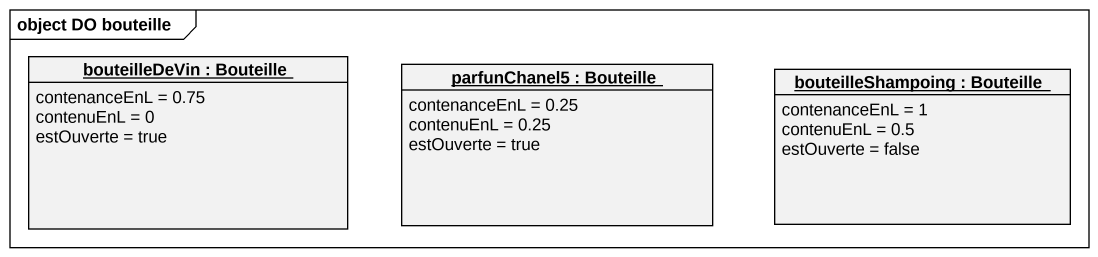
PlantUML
@startuml
mainframe object DO bouteille
hide circle
hide empty members
object "bouteilleDeVin : Bouteille" as bouteilleDeVin {
  contenanceEnL = 0.75
  contenuEnL = 0
  estOuverte = true
}
object "parfunChanel5 : Bouteille" as parfunChanel5 {
  contenanceEnL = 0.25
  contenuEnL = 0.25
  estOuverte = true
}
object "bouteilleShampoing : Bouteille" as bouteilleShampoing {
  contenanceEnL = 1
  contenuEnL = 0.5
  estOuverte = false
}
@enduml
